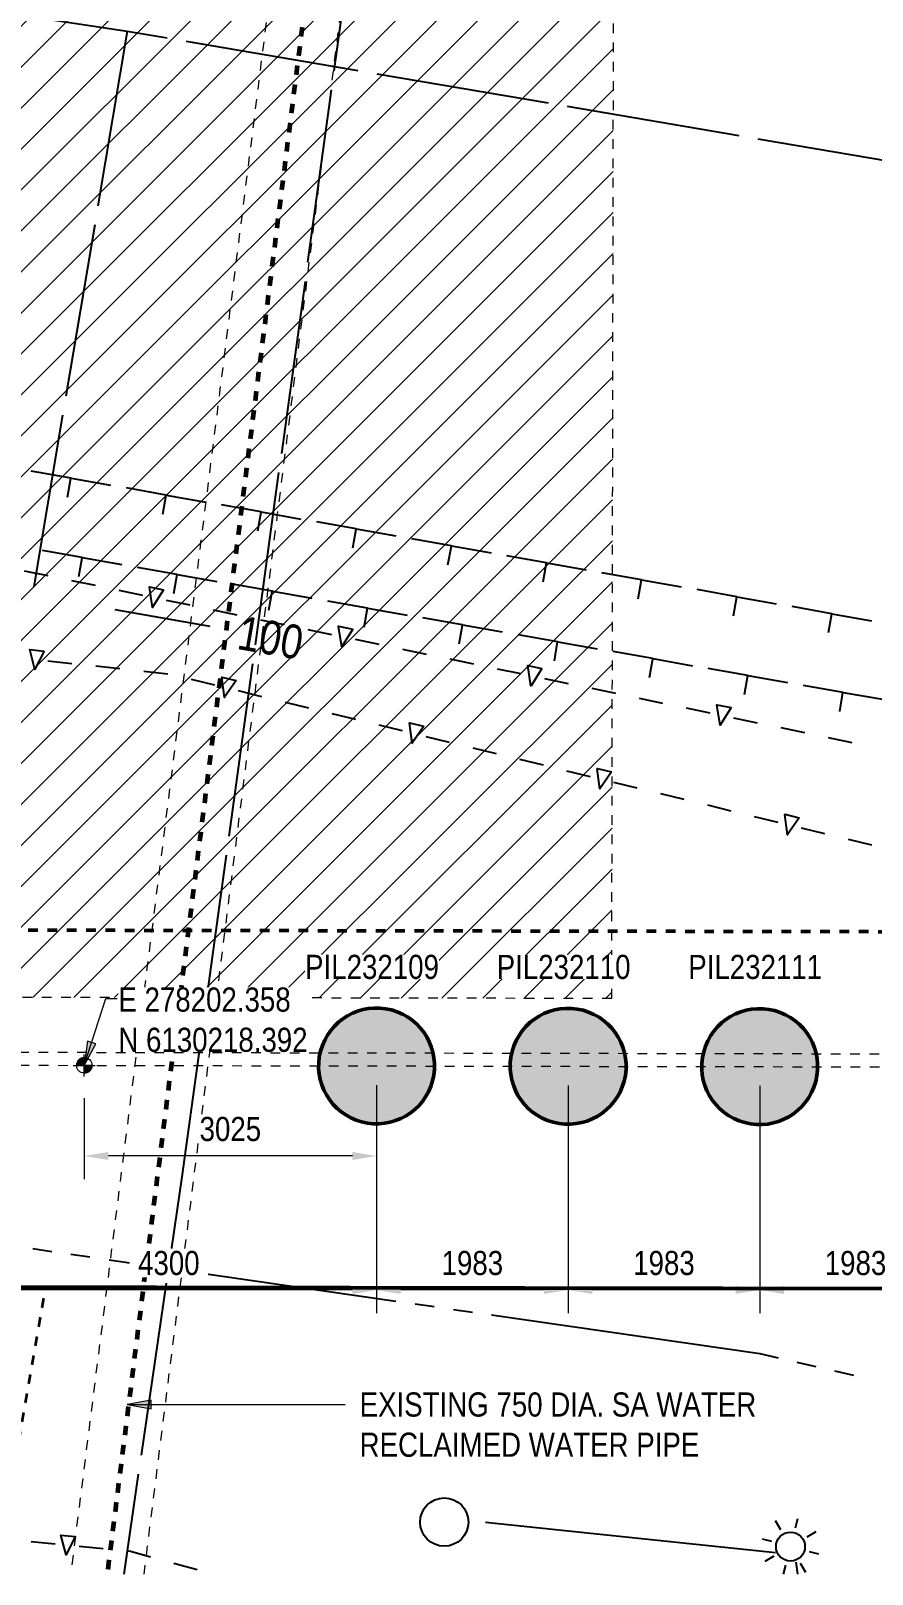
# Model space of a CAD drawing. Header units: metres. Extents: x -1160 to -1077, y 3 to 562.
# Drawn here: x -1126.09 to -1117.39, y 503.24 to 519.22 of the extents above; entities that cross this region are included whole.
import ezdxf

# ---------------------------------------------------------------- set-up
doc = ezdxf.new("R2010")
doc.units = ezdxf.units.M
for name, pattern in [('Center', [0.03175, 0.00635, -0.004763, 0.015875, -0.004763]), ('ControlLine', [0.02, 0.0125, -0.0025, 0.0025, -0.0025]), ('JacobsDash', [0.0045, 0.003, -0.0015]), ('JacobsGridLine', [0.0145, 0.01, -0.001, 0.0025, -0.001])]:
    doc.linetypes.add(name, pattern=pattern)
doc.layers.get('Defpoints').update_dxf_attribs({"color": 41})
for name, color, linetype, lineweight in [('A-ANNO-DIMS', 7, 'Continuous', 9), ('A-ANNO-NOTE', 7, 'Continuous', 9), ('A-DETL', 7, 'Continuous', 13), ('A-DETL-GENF', 7, 'Continuous', 9), ('A-GENM', 7, 'Continuous', 35), ('G-ANNO-DIMS', 7, 'Continuous', 9), ('G-ANNO-TEXT', 7, 'Continuous', 9), ('S-FNDN', 7, 'Continuous', 50), ('S-FNDN-IDEN', 7, 'Continuous', 18), ('S-GRID', 7, 'Continuous', 9)]:
    doc.layers.add(name, color=color, linetype=linetype, lineweight=lineweight)
doc.styles.add('Arial Narrow', font='ARIALN.TTF', dxfattribs={"height": 0.35})
doc.styles.add('Arial Narrow_1', font='ARIALN.TTF', dxfattribs={"height": 0.25})
doc.dimstyles.new('Dimension_Standard_O__mm_', dxfattribs={"dimscale": 0.3048, "dimtxt": 0.255858, "dimasz": 0.82021, "dimexe": 0.787402, "dimexo": 0.492126, "dimgap": 0.492126, "dimtad": 1, "dimdec": 0, "dimlfac": 1000, "dimzin": 0, "dimdsep": 46, "dimtxsty": 'Arial Narrow_1', "dimsah": 1, "dimcen": 0.09, "dimaunit": 1, "dimadec": 4, "dimazin": 0, "dimtfac": 1, "dimtdec": 4, "dimtix": 1, "dimtmove": 0, "dimatfit": 3, "dimfxl": 1, "dimtvp": 1, "dimtfill": 1, "dimtolj": 1, "dimtzin": 0, "dimlwd": 18, "dimlwe": 18, "dimarcsym": 2})

# ---------------------------------------------------------------- blocks, each defined once
blk = doc.blocks.new('T2DPAA-T2D-PWA-RW-M2D-000002_ControlLinesMinor_rvt-1-DRG-2873041 - PILE LAYOUT')
at = {"layer": 'A-ANNO-NOTE', "color": 150, "lineweight": 25, "true_color": 0x0080ff}
blk.add_line((-1125.227, 513.231), (-1124.242, 513.059), dxfattribs=at)
at = {"layer": 'A-DETL', "color": 150, "linetype": 'ControlLine', "lineweight": 35, "true_color": 0x0080ff}
blk.add_line((-1126.46, 503.24), (-1125.942, 506.212), dxfattribs=at)
at = {"layer": 'A-ANNO-NOTE', "color": 150, "lineweight": 18, "true_color": 0x0080ff, "insert": (-1123.913, 513.169), "char_height": 0.35, "width": 0.81772, "attachment_point": 1, "rotation": 350.1171, "style": 'Arial Narrow'}
blk.add_mtext('100', dxfattribs=at)
blk = doc.blocks.new('T2DPAA-T2D-PWA-SU-M2D-000003_250_dwg-40806560-DRG-2873041 - PILE LAYOUT')
at = {"color": 151, "lineweight": 25, "true_color": 0xa3b9ff}
for p, q in [((-201.608, 1086.848), (-203.434, 1086.677)), ((-203.633, 1086.659), (-205.425, 1086.491)), ((-205.624, 1086.473), (-207.417, 1086.305)), ((-201.552, 1086.231), (-201.389, 1084.438)), ((-201.371, 1084.239), (-201.208, 1082.446)), ((-201.19, 1082.247), (-201.028, 1080.454)), ((-201.01, 1080.255), (-200.847, 1078.462))]:
    blk.add_line(p, q, dxfattribs=at)
at = {"color": 41, "lineweight": 25, "true_color": 0xffd0a3}
for p, q in [((-206.231, 1086.222), (-206.266, 1086.638)), ((-206.997, 1085.9), (-207.032, 1086.315)), ((-206.148, 1085.226), (-206.182, 1085.641)), ((-206.913, 1084.904), (-206.948, 1085.319)), ((-206.065, 1084.229), (-206.099, 1084.645)), ((-206.829, 1083.907), (-206.864, 1084.323)), ((-205.981, 1083.233), (-206.016, 1083.648)), ((-206.744, 1082.911), (-206.78, 1083.326)), ((-205.898, 1082.236), (-205.933, 1082.652)), ((-206.66, 1081.915), (-206.695, 1082.33)), ((-205.815, 1081.24), (-205.85, 1081.655)), ((-206.576, 1080.918), (-206.611, 1081.333)), ((-205.732, 1080.244), (-205.767, 1080.659)), ((-206.492, 1079.922), (-206.527, 1080.337)), ((-205.649, 1079.247), (-205.683, 1079.662)), ((-206.408, 1078.925), (-206.443, 1079.341)), ((-205.566, 1078.251), (-205.6, 1078.666)), ((-206.324, 1077.929), (-206.359, 1078.344))]:
    blk.add_line(p, q, dxfattribs=at)
at = {"color": 21, "lineweight": 25, "true_color": 0xdea3a3}
for p, q in [((-207.271, 1086.191), (-207.285, 1086.44)), ((-208.087, 1085.719), (-208.125, 1085.966)), ((-207.243, 1085.692), (-207.257, 1085.941)), ((-208.011, 1085.225), (-208.049, 1085.472)), ((-207.216, 1085.192), (-207.23, 1085.442)), ((-207.935, 1084.731), (-207.973, 1084.978)), ((-207.188, 1084.693), (-207.202, 1084.943)), ((-207.923, 1084.231), (-207.928, 1084.481)), ((-207.161, 1084.194), (-207.175, 1084.444)), ((-207.912, 1083.731), (-207.917, 1083.981)), ((-207.133, 1083.695), (-207.147, 1083.944)), ((-216.944, 1083.545), (-216.985, 1083.792)), ((-207.902, 1083.231), (-207.907, 1083.481)), ((-207.106, 1083.195), (-207.119, 1083.445)), ((-216.864, 1083.052), (-216.904, 1083.298)), ((-207.892, 1082.732), (-207.897, 1082.981)), ((-207.078, 1082.696), (-207.092, 1082.946)), ((-207.881, 1082.232), (-207.886, 1082.482)), ((-207.051, 1082.197), (-207.064, 1082.447)), ((-216.825, 1082.056), (-216.822, 1082.306)), ((-207.871, 1081.732), (-207.876, 1081.982)), ((-207.023, 1081.698), (-207.037, 1081.947)), ((-207.861, 1081.232), (-207.866, 1081.482)), ((-206.995, 1081.198), (-207.009, 1081.448)), ((-207.85, 1080.732), (-207.856, 1080.982)), ((-206.968, 1080.699), (-206.982, 1080.949)), ((-207.84, 1080.232), (-207.845, 1080.482)), ((-206.94, 1080.2), (-206.954, 1080.45)), ((-207.83, 1079.732), (-207.835, 1079.982)), ((-206.913, 1079.701), (-206.927, 1079.95)), ((-207.819, 1079.232), (-207.825, 1079.482)), ((-206.885, 1079.202), (-206.899, 1079.451)), ((-207.809, 1078.732), (-207.814, 1078.982)), ((-206.858, 1078.702), (-206.872, 1078.952)), ((-207.799, 1078.232), (-207.804, 1078.482)), ((-206.83, 1078.203), (-206.844, 1078.453)), ((-207.788, 1077.733), (-207.794, 1077.983)), ((-206.803, 1077.704), (-206.816, 1077.953)), ((-207.778, 1077.233), (-207.783, 1077.483)), ((-215.155, 1076.088), (-215.271, 1076.037))]:
    blk.add_line(p, q, dxfattribs=at)
at = {"color": 7, "lineweight": 25, "true_color": 0xffd0f3}
for p, q in [((-201.456, 1084.672), (-199.67, 1084.893)), ((-203.441, 1084.426), (-201.654, 1084.647)), ((-205.426, 1084.18), (-203.639, 1084.401)), ((-207.41, 1083.934), (-205.624, 1084.156)), ((-209.395, 1083.688), (-207.609, 1083.91)), ((-211.38, 1083.443), (-209.594, 1083.664)), ((-215.823, 1082.919), (-214.035, 1083.124)), ((-217.062, 1082.776), (-216.022, 1082.896))]:
    blk.add_line(p, q, dxfattribs=at)
at = {"color": 9, "lineweight": 25, "true_color": 0xd0d0a3}
for p, q in [((-214.046, 1084.556), (-214.023, 1084.358)), ((-214, 1084.159), (-213.977, 1083.961)), ((-213.954, 1083.762), (-213.605, 1080.782)), ((-213.582, 1080.583), (-213.559, 1080.385)), ((-213.536, 1080.186), (-213.513, 1079.988)), ((-213.151, 1076.608), (-213.145, 1076.408)), ((-213.138, 1076.208), (-213.132, 1076.008))]:
    blk.add_line(p, q, dxfattribs=at)
at = {"color": 21, "lineweight": 25, "true_color": 0xeca3a3}
for p, q in [((-215.58, 1079.3), (-215.112, 1076.315)), ((-215.155, 1076.323), (-215.231, 1076.4)), ((-215.013, 1076.382), (-215.013, 1076.482)), ((-214.872, 1076.323), (-214.795, 1076.4)), ((-215.213, 1076.182), (-215.309, 1076.182)), ((-214.813, 1076.182), (-214.713, 1076.182)), ((-215.155, 1076.041), (-215.231, 1075.964)), ((-215.013, 1075.982), (-215.013, 1075.882)), ((-214.872, 1076.041), (-214.795, 1075.964))]:
    blk.add_line(p, q, dxfattribs=at)
at = {"color": 151, "lineweight": 25, "true_color": 0xa3b9ff, "flags": 128}
blk.add_lwpolyline([(-201.75, 1088.221), (-201.737, 1088.022), (-201.608, 1086.848), (-201.57, 1086.43)], dxfattribs=at)
at = {"color": 21, "lineweight": 25, "true_color": 0xdea3a3, "flags": 128}
for points in [[(-208.034, 1086.031), (-208.241, 1086.075), (-208.243, 1086.075), (-208.058, 1086.179), (-208.057, 1086.179)], [(-207.105, 1084.998), (-207.307, 1085.062), (-207.309, 1085.062), (-207.115, 1085.148), (-207.113, 1085.148)], [(-207.819, 1084.033), (-208.018, 1084.104), (-208.02, 1084.104), (-207.823, 1084.183), (-207.822, 1084.183)], [(-216.814, 1083.364), (-217.021, 1083.406), (-217.023, 1083.406), (-216.839, 1083.512), (-216.838, 1083.512)], [(-206.995, 1083.001), (-207.197, 1083.065), (-207.199, 1083.065), (-207.005, 1083.151), (-207.003, 1083.151)], [(-207.777, 1082.034), (-207.977, 1082.105), (-207.979, 1082.105), (-207.782, 1082.184), (-207.78, 1082.184)], [(-206.885, 1081.004), (-207.087, 1081.068), (-207.088, 1081.068), (-206.894, 1081.154), (-206.893, 1081.154)], [(-207.736, 1080.034), (-207.936, 1080.105), (-207.937, 1080.105), (-207.741, 1080.184), (-207.739, 1080.184)], [(-206.774, 1079.007), (-206.977, 1079.071), (-206.978, 1079.071), (-206.784, 1079.157), (-206.783, 1079.157)], [(-207.695, 1078.035), (-207.895, 1078.105), (-207.896, 1078.105), (-207.699, 1078.185), (-207.698, 1078.185)]]:
    blk.add_lwpolyline(points, close=True, dxfattribs=at)
at = {"color": 41, "lineweight": 25, "true_color": 0xffd0a3, "flags": 128}
for points in [[(-206.43, 1086.206), (-206.233, 1086.222), (-206.231, 1086.222), (-206.196, 1085.807)], [(-207.196, 1085.883), (-206.999, 1085.9), (-206.997, 1085.9), (-206.962, 1085.485)], [(-206.347, 1085.209), (-206.149, 1085.226), (-206.148, 1085.226), (-206.113, 1084.811)], [(-207.112, 1084.887), (-206.914, 1084.904), (-206.913, 1084.904), (-206.878, 1084.489)], [(-206.264, 1084.213), (-206.066, 1084.229), (-206.065, 1084.229), (-206.03, 1083.814)], [(-207.028, 1083.891), (-206.83, 1083.907), (-206.829, 1083.907), (-206.794, 1083.492)], [(-206.181, 1083.216), (-205.983, 1083.233), (-205.981, 1083.233), (-205.947, 1082.818)], [(-206.944, 1082.894), (-206.746, 1082.911), (-206.744, 1082.911), (-206.709, 1082.496)], [(-206.098, 1082.22), (-205.9, 1082.236), (-205.898, 1082.236), (-205.864, 1081.821)], [(-206.86, 1081.898), (-206.662, 1081.914), (-206.66, 1081.915), (-206.625, 1081.499)], [(-206.014, 1081.223), (-205.817, 1081.24), (-205.815, 1081.24), (-205.78, 1080.825)], [(-206.775, 1080.901), (-206.578, 1080.918), (-206.576, 1080.918), (-206.541, 1080.503)], [(-205.931, 1080.227), (-205.734, 1080.243), (-205.732, 1080.244), (-205.697, 1079.828)], [(-206.691, 1079.905), (-206.493, 1079.922), (-206.492, 1079.922), (-206.457, 1079.507)], [(-205.848, 1079.23), (-205.65, 1079.247), (-205.649, 1079.247), (-205.614, 1078.832)], [(-206.607, 1078.909), (-206.409, 1078.925), (-206.408, 1078.925), (-206.373, 1078.51)], [(-205.765, 1078.234), (-205.567, 1078.25), (-205.566, 1078.251), (-205.531, 1077.835)], [(-206.523, 1077.912), (-206.325, 1077.929), (-206.324, 1077.929), (-206.288, 1077.514)]]:
    blk.add_lwpolyline(points, dxfattribs=at)
at = {"color": 7, "lineweight": 25, "true_color": 0xffd0f3, "flags": 128}
blk.add_lwpolyline([(-213.836, 1083.147), (-212.93, 1083.251), (-211.579, 1083.418)], dxfattribs=at)
at = {"color": 21, "lineweight": 25, "true_color": 0xdea3a3, "flags": 128}
blk.add_lwpolyline([(-216.82, 1082.556), (-216.818, 1082.77), (-216.823, 1082.805)], dxfattribs=at)
at = {"color": 9, "lineweight": 25, "true_color": 0xd0d0a3, "flags": 128}
blk.add_lwpolyline([(-213.489, 1079.789), (-213.164, 1077.001), (-213.157, 1076.808)], dxfattribs=at)
at = {"color": 21, "lineweight": 25, "true_color": 0xeca3a3}
for centre, radius in [((-215.689, 1079.711), 0.25), ((-215.014, 1076.182), 0.15)]:
    blk.add_circle(centre, radius, dxfattribs=at)
blk = doc.blocks.new('T2DPAA-T2D-PWA-SU-M2D-000001_ExistingUtilities_rvt-1-DRG-2873041 - PILE LAYOUT')
at = {"color": 254, "lineweight": 25, "true_color": 0xd0d0d0, "rotation": 75.11694444444437}
blk.add_blockref('T2DPAA-T2D-PWA-SU-M2D-000003_250_dwg-40806560-DRG-2873041 - PILE LAYOUT', (-22.928, 434.912), dxfattribs=at)
blk = doc.blocks.new('Top of Pavement - RL A - Top of Pavement - RL A-68818558-DRG-2873041 - PILE LAYOUT')
at = {"layer": 'A-GENM', "color": 252, "lineweight": 50, "true_color": 0x888888}
blk.add_open_spline([(108.995, -15.767), (108.947, -15.586), (108.844, -15.193), (108.684, -14.589), (108.517, -13.955), (108.349, -13.32), (108.182, -12.686), (108.043, -12.158), (107.931, -11.735), (107.847, -11.418), (107.764, -11.101), (107.652, -10.678), (107.513, -10.149), (107.345, -9.515), (107.178, -8.881), (107.011, -8.247), (106.843, -7.612), (106.704, -7.084), (106.592, -6.661), (106.508, -6.344), (106.425, -6.027), (106.341, -5.71), (106.257, -5.392), (106.146, -4.97), (106.006, -4.441), (105.839, -3.807), (105.672, -3.173), (105.504, -2.538), (105.365, -2.01), (105.253, -1.587), (105.169, -1.27), (105.086, -0.953), (104.974, -0.53), (104.835, -0.001), (104.667, 0.633), (104.5, 1.267), (104.333, 1.901), (104.165, 2.535), (103.998, 3.169), (103.831, 3.803), (103.663, 4.437), (103.496, 5.072), (103.329, 5.706), (103.189, 6.234), (103.078, 6.657), (102.994, 6.974), (102.91, 7.291), (102.799, 7.714), (102.659, 8.242), (102.492, 8.876), (102.325, 9.51), (102.157, 10.145), (102.018, 10.673), (101.906, 11.096), (101.823, 11.413), (101.739, 11.73), (101.655, 12.047), (101.572, 12.364), (101.488, 12.681), (101.404, 12.998), (101.293, 13.421), (101.153, 13.949), (100.986, 14.584), (100.819, 15.218), (100.651, 15.852), (100.484, 16.486), (100.345, 17.014), (100.233, 17.437), (100.122, 17.86), (99.982, 18.388), (99.815, 19.023), (99.592, 19.868), (99.369, 20.714), (99.145, 21.559), (98.978, 22.193), (98.811, 22.827), (98.588, 23.673), (98.365, 24.518), (98.141, 25.364), (97.974, 25.998), (97.835, 26.527), (97.723, 26.949), (97.639, 27.266), (97.556, 27.583), (97.444, 28.006), (97.305, 28.535), (97.137, 29.169), (96.97, 29.803), (96.803, 30.437), (96.663, 30.965), (96.552, 31.388), (96.468, 31.705), (96.384, 32.022), (96.301, 32.339), (96.217, 32.656), (96.133, 32.974), (96.05, 33.291), (95.938, 33.713), (95.799, 34.242), (95.632, 34.876), (95.464, 35.51), (95.297, 36.144), (95.157, 36.673), (95.046, 37.095), (94.962, 37.412), (94.879, 37.729), (94.767, 38.152), (94.628, 38.68), (94.46, 39.315), (94.321, 39.843), (94.209, 40.266), (94.098, 40.688), (94.011, 41.017), (93.952, 41.24), (93.949, 41.252)], degree=3, knots=[-0.7357191, -0.7357191, -0.7357191, -0.7357191, -0.7318182, -0.7272727, -0.7227273, -0.7181818, -0.7136364, -0.7090909, -0.7068182, -0.7045455, -0.7022727, -0.7, -0.6954545, -0.6909091, -0.6863636, -0.6818182, -0.6772727, -0.6727273, -0.6704545, -0.6681818, -0.6659091, -0.6636364, -0.6613636, -0.6590909, -0.6545455, -0.65, -0.6454545, -0.6409091, -0.6363636, -0.6340909, -0.6318182, -0.6295455, -0.6272727, -0.6227273, -0.6181818, -0.6136364, -0.6090909, -0.6045455, -0.6, -0.5954545, -0.5909091, -0.5863636, -0.5818182, -0.5772727, -0.575, -0.5727273, -0.5704545, -0.5681818, -0.5636364, -0.5590909, -0.5545455, -0.55, -0.5454545, -0.5431818, -0.5409091, -0.5386364, -0.5363636, -0.5340909, -0.5318182, -0.5295455, -0.5272727, -0.5227273, -0.5181818, -0.5136364, -0.5090909, -0.5045455, -0.5, -0.4977273, -0.4954545, -0.4909091, -0.4863636, -0.4818182, -0.4727273, -0.4681818, -0.4636364, -0.4590909, -0.4545455, -0.4454545, -0.4409091, -0.4363636, -0.4318182, -0.4295455, -0.4272727, -0.425, -0.4227273, -0.4181818, -0.4136364, -0.4090909, -0.4045455, -0.4, -0.3977273, -0.3954545, -0.3931818, -0.3909091, -0.3886364, -0.3863636, -0.3840909, -0.3818182, -0.3772727, -0.3727273, -0.3681818, -0.3636364, -0.3590909, -0.3568182, -0.3545455, -0.3522727, -0.35, -0.3454545, -0.3409091, -0.3363636, -0.3340909, -0.3318182, -0.3272727, -0.3270213, -0.3270213, -0.3270213, -0.3270213], dxfattribs=at)
blk = doc.blocks.new('T2DPAA-T2D-C3S-RS-M3D-100334_rvt-1-DRG-2873041 - PILE LAYOUT')
at = {"layer": 'A-DETL', "color": 111, "linetype": 'ControlLine', "lineweight": 50, "true_color": 0x9eeace}
blk.add_line((-1090.824, 509.847), (-1149.795, 509.952), dxfattribs=at)
at = {"layer": 'A-GENM', "color": 252, "lineweight": 50, "true_color": 0x888888, "rotation": 75.11694444444437}
blk.add_blockref('Top of Pavement - RL A - Top of Pavement - RL A-68818558-DRG-2873041 - PILE LAYOUT', (-1134.058, 404.862), dxfattribs=at)
blk = doc.blocks.new('01_SFO_FRP_Pile_CastInPlace_CS_BR08 - CAST-IN-PLACE PILE - 1200-8660884-DRG-2873041 - PILE LAYOUT')
at = {"layer": 'S-FNDN', "linetype": 'JacobsDash', "lineweight": 18, "true_color": 0xc0c0c0}
blk.add_hatch(color=9, dxfattribs=at).paths.add_polyline_path([(-0.169, 0.576), (-0.249, 0.546), (-0.324, 0.505), (-0.393, 0.453), (-0.453, 0.393), (-0.505, 0.324), (-0.546, 0.249), (-0.576, 0.169), (-0.594, 0.085), (-0.6, 0), (-0.594, -0.085), (-0.576, -0.169), (-0.546, -0.249), (-0.505, -0.324), (-0.453, -0.393), (-0.393, -0.453), (-0.324, -0.505), (-0.249, -0.546), (-0.169, -0.576), (-0.085, -0.594), (0.002, -0.6), (0.085, -0.594), (0.169, -0.576), (0.249, -0.546), (0.324, -0.505), (0.393, -0.453), (0.453, -0.393), (0.505, -0.324), (0.546, -0.249), (0.576, -0.169), (0.594, -0.085), (0.6, 0), (0.594, 0.085), (0.576, 0.169), (0.546, 0.249), (0.505, 0.324), (0.453, 0.393), (0.393, 0.453), (0.324, 0.505), (0.249, 0.546), (0.169, 0.576), (0.085, 0.594), (0, 0.6), (-0.085, 0.594)])
at = {"layer": 'S-FNDN'}
for start, end in [(90, 270), (270, 90)]:
    blk.add_arc((0, 0), 0.6, start, end, dxfattribs=at)
blk = doc.blocks.new('01_SFO_FRP_Pile_CastInPlace_CS_BR08 - CAST-IN-PLACE PILE - 1200-8661059-DRG-2873041 - PILE LAYOUT')
at = {"layer": 'S-FNDN', "linetype": 'JacobsDash', "lineweight": 18, "true_color": 0xc0c0c0}
blk.add_hatch(color=9, dxfattribs=at).paths.add_polyline_path([(-0.169, 0.576), (-0.249, 0.546), (-0.324, 0.505), (-0.393, 0.453), (-0.453, 0.393), (-0.505, 0.324), (-0.546, 0.249), (-0.576, 0.169), (-0.594, 0.085), (-0.6, 0), (-0.594, -0.085), (-0.576, -0.169), (-0.546, -0.249), (-0.505, -0.324), (-0.453, -0.393), (-0.393, -0.453), (-0.324, -0.505), (-0.249, -0.546), (-0.169, -0.576), (-0.085, -0.594), (0, -0.6), (0.085, -0.594), (0.169, -0.576), (0.249, -0.546), (0.324, -0.505), (0.393, -0.453), (0.453, -0.393), (0.505, -0.324), (0.546, -0.249), (0.576, -0.169), (0.594, -0.085), (0.6, 0), (0.594, 0.085), (0.576, 0.169), (0.546, 0.249), (0.505, 0.324), (0.453, 0.393), (0.393, 0.453), (0.324, 0.505), (0.249, 0.546), (0.169, 0.576), (0.085, 0.594), (0, 0.6), (-0.085, 0.594)])
at = {"layer": 'S-FNDN'}
for start, end in [(90, 270), (270, 90)]:
    blk.add_arc((0, 0), 0.6, start, end, dxfattribs=at)
blk = doc.blocks.new('01_SFO_FRP_Pile_CastInPlace_CS_BR08 - CAST-IN-PLACE PILE - 1200-8661047-DRG-2873041 - PILE LAYOUT')
at = {"layer": 'S-FNDN', "linetype": 'JacobsDash', "lineweight": 18, "true_color": 0xc0c0c0}
blk.add_hatch(color=9, dxfattribs=at).paths.add_polyline_path([(-0.169, 0.576), (-0.249, 0.546), (-0.324, 0.505), (-0.393, 0.453), (-0.453, 0.393), (-0.505, 0.324), (-0.546, 0.249), (-0.576, 0.169), (-0.594, 0.085), (-0.6, 0), (-0.594, -0.085), (-0.576, -0.169), (-0.546, -0.249), (-0.505, -0.324), (-0.453, -0.393), (-0.393, -0.453), (-0.324, -0.505), (-0.249, -0.546), (-0.169, -0.576), (-0.085, -0.594), (0, -0.6), (0.085, -0.594), (0.169, -0.576), (0.249, -0.546), (0.324, -0.505), (0.393, -0.453), (0.453, -0.393), (0.505, -0.324), (0.546, -0.249), (0.576, -0.169), (0.594, -0.085), (0.6, 0), (0.594, 0.085), (0.576, 0.169), (0.546, 0.249), (0.505, 0.324), (0.453, 0.393), (0.393, 0.453), (0.324, 0.505), (0.249, 0.546), (0.169, 0.576), (0.085, 0.594), (0, 0.6), (-0.085, 0.594)])
at = {"layer": 'S-FNDN'}
for start, end in [(90, 270), (270, 90)]:
    blk.add_arc((0, 0), 0.6, start, end, dxfattribs=at)
blk = doc.blocks.new('01_SFO_FRP_Pile_CastInPlace_CS_BR08 - CAST-IN-PLACE PILE - 1200-8661025-DRG-2873041 - PILE LAYOUT')
at = {"layer": 'S-FNDN', "linetype": 'JacobsDash', "lineweight": 18, "true_color": 0xc0c0c0}
blk.add_hatch(color=9, dxfattribs=at).paths.add_polyline_path([(0.169, -0.576), (0.249, -0.546), (0.324, -0.505), (0.393, -0.453), (0.453, -0.393), (0.505, -0.324), (0.546, -0.249), (0.576, -0.169), (0.594, -0.085), (0.6, 0), (0.594, 0.085), (0.576, 0.169), (0.546, 0.249), (0.505, 0.324), (0.453, 0.393), (0.393, 0.453), (0.324, 0.505), (0.249, 0.546), (0.169, 0.576), (0.085, 0.594), (0, 0.6), (-0.085, 0.594), (-0.169, 0.576), (-0.249, 0.546), (-0.324, 0.505), (-0.393, 0.453), (-0.453, 0.393), (-0.505, 0.324), (-0.546, 0.249), (-0.577, 0.165), (-0.594, 0.085), (-0.6, 0), (-0.594, -0.085), (-0.576, -0.169), (-0.546, -0.249), (-0.505, -0.324), (-0.453, -0.393), (-0.393, -0.453), (-0.324, -0.505), (-0.249, -0.546), (-0.169, -0.576), (-0.085, -0.594), (0, -0.6), (0.085, -0.594)])
at = {"layer": 'S-FNDN'}
for start, end in [(90, 270), (270, 90)]:
    blk.add_arc((0, 0), 0.6, start, end, dxfattribs=at)
blk = doc.blocks.new('DIMBLOCK8-DRG-2873041 - PILE LAYOUT')
at = {"layer": 'A-ANNO-DIMS', "color": 0, "lineweight": 18, "transparency": 16777216}
for p, q in [((-1126.817, 508.312), (-1126.817, 505.943)), ((-1122.517, 508.304), (-1122.517, 505.943)), ((-1122.767, 506.183), (-1126.567, 506.183))]:
    blk.add_line(p, q, dxfattribs=at)
at = {"layer": 'A-ANNO-DIMS', "color": 0, "transparency": 16777216}
for points in [[(-1126.567, 506.225), (-1126.567, 506.142), (-1126.817, 506.183)], [(-1122.767, 506.225), (-1122.767, 506.142), (-1122.517, 506.183)]]:
    blk.add_solid(points, dxfattribs=at)
at = {"layer": 'Defpoints', "color": 0, "transparency": 16777216}
for p in [(-1126.817, 508.462), (-1122.517, 508.454), (-1126.817, 506.183)]:
    blk.add_point(p, dxfattribs=at)
at = {"layer": 'A-ANNO-DIMS', "color": 0, "lineweight": 18, "transparency": 16777216, "insert": (-1124.667, 506.461), "char_height": 0.25, "width": 0.76026, "attachment_point": 5, "style": 'Arial Narrow_1', "bg_fill": 3, "box_fill_scale": 1.1, "bg_fill_color": 256, "bg_fill_true_color": 13158600, "bg_fill_transparency": 0}
blk.add_mtext('\\A1;4300', dxfattribs=at)
blk = doc.blocks.new('DIMBLOCK9-DRG-2873041 - PILE LAYOUT')
at = {"layer": 'A-ANNO-DIMS', "color": 0, "lineweight": 18, "transparency": 16777216}
for p, q in [((-1122.517, 508.304), (-1122.517, 505.943)), ((-1120.534, 508.3), (-1120.534, 505.943)), ((-1120.784, 506.183), (-1122.267, 506.183))]:
    blk.add_line(p, q, dxfattribs=at)
at = {"layer": 'A-ANNO-DIMS', "color": 0, "transparency": 16777216}
for points in [[(-1122.267, 506.225), (-1122.267, 506.142), (-1122.517, 506.183)], [(-1120.784, 506.225), (-1120.784, 506.142), (-1120.534, 506.183)]]:
    blk.add_solid(points, dxfattribs=at)
at = {"layer": 'Defpoints', "color": 0, "transparency": 16777216}
for p in [(-1122.517, 508.454), (-1120.534, 508.45), (-1122.517, 506.183)]:
    blk.add_point(p, dxfattribs=at)
at = {"layer": 'A-ANNO-DIMS', "color": 0, "lineweight": 18, "transparency": 16777216, "insert": (-1121.525, 506.461), "char_height": 0.25, "width": 0.76026, "attachment_point": 5, "style": 'Arial Narrow_1', "bg_fill": 3, "box_fill_scale": 1.1, "bg_fill_color": 256, "bg_fill_true_color": 13158600, "bg_fill_transparency": 0}
blk.add_mtext('\\A1;1983', dxfattribs=at)
blk = doc.blocks.new('DIMBLOCK10-DRG-2873041 - PILE LAYOUT')
at = {"layer": 'A-ANNO-DIMS', "color": 0, "lineweight": 18, "transparency": 16777216}
for p, q in [((-1120.534, 508.3), (-1120.534, 505.943)), ((-1118.551, 508.296), (-1118.551, 505.943)), ((-1118.801, 506.183), (-1120.284, 506.183))]:
    blk.add_line(p, q, dxfattribs=at)
at = {"layer": 'A-ANNO-DIMS', "color": 0, "transparency": 16777216}
for points in [[(-1120.284, 506.225), (-1120.284, 506.142), (-1120.534, 506.183)], [(-1118.801, 506.225), (-1118.801, 506.142), (-1118.551, 506.183)]]:
    blk.add_solid(points, dxfattribs=at)
at = {"layer": 'Defpoints', "color": 0, "transparency": 16777216}
for p in [(-1120.534, 508.45), (-1118.551, 508.446), (-1120.534, 506.183)]:
    blk.add_point(p, dxfattribs=at)
at = {"layer": 'A-ANNO-DIMS', "color": 0, "lineweight": 18, "transparency": 16777216, "insert": (-1119.542, 506.461), "char_height": 0.25, "width": 0.76026, "attachment_point": 5, "style": 'Arial Narrow_1', "bg_fill": 3, "box_fill_scale": 1.1, "bg_fill_color": 256, "bg_fill_true_color": 13158600, "bg_fill_transparency": 0}
blk.add_mtext('\\A1;1983', dxfattribs=at)
blk = doc.blocks.new('DIMBLOCK11-DRG-2873041 - PILE LAYOUT')
at = {"layer": 'A-ANNO-DIMS', "color": 0, "lineweight": 18, "transparency": 16777216}
for p, q in [((-1118.551, 508.296), (-1118.551, 505.943)), ((-1116.568, 508.293), (-1116.568, 505.943)), ((-1116.818, 506.183), (-1118.301, 506.183))]:
    blk.add_line(p, q, dxfattribs=at)
at = {"layer": 'A-ANNO-DIMS', "color": 0, "transparency": 16777216}
for points in [[(-1118.301, 506.225), (-1118.301, 506.142), (-1118.551, 506.183)], [(-1116.818, 506.225), (-1116.818, 506.142), (-1116.568, 506.183)]]:
    blk.add_solid(points, dxfattribs=at)
at = {"layer": 'Defpoints', "color": 0, "transparency": 16777216}
for p in [(-1118.551, 508.446), (-1116.568, 508.443), (-1118.551, 506.183)]:
    blk.add_point(p, dxfattribs=at)
at = {"layer": 'A-ANNO-DIMS', "color": 0, "lineweight": 18, "transparency": 16777216, "insert": (-1117.559, 506.461), "char_height": 0.25, "width": 0.76026, "attachment_point": 5, "style": 'Arial Narrow_1', "bg_fill": 3, "box_fill_scale": 1.1, "bg_fill_color": 256, "bg_fill_true_color": 13158600, "bg_fill_transparency": 0}
blk.add_mtext('\\A1;1983', dxfattribs=at)
blk = doc.blocks.new('CS_SYMB_SETOUT POINT - 3_5mm-4715122-DRG-2873041 - PILE LAYOUT')
at = {"layer": 'A-ANNO-NOTE'}
h = blk.add_hatch(color=256, dxfattribs=at)
edge = h.paths.add_edge_path()
edge.add_line((0, 0.0008), (0, 0))
edge.add_line((0, 0), (-0.0008, 0))
edge.add_arc((0, 0), 0.0008, 90, 180, ccw=False)
h = blk.add_hatch(color=256, dxfattribs=at)
edge = h.paths.add_edge_path()
edge.add_line((0, -0.0008), (0, 0))
edge.add_line((0, 0), (0.0008, 0))
edge.add_arc((0, 0), 0.0008, 270, 360, ccw=False)
for p, q in [((-0.00114, 0), (0.00114, 0)), ((-0.0008, 0), (0, 0)), ((0, -0.00114), (0, 0.00114)), ((0, 0), (0, 0.0008)), ((0.0008, 0), (0, 0)), ((0, 0), (0, -0.0008))]:
    blk.add_line(p, q, dxfattribs=at)
blk.add_circle((0, 0), 0.0008, dxfattribs=at)
for start, end in [(90, 180), (270, 360)]:
    blk.add_arc((0, 0), 0.0008, start, end, dxfattribs=at)
blk = doc.blocks.new('DIMBLOCK26-DRG-2873041 - PILE LAYOUT')
at = {"layer": 'A-ANNO-DIMS', "color": 0, "lineweight": 18, "transparency": 16777216}
for p, q in [((-1122.517, 508.304), (-1122.517, 507.331)), ((-1125.542, 508.169), (-1125.542, 507.331)), ((-1122.767, 507.571), (-1125.292, 507.571))]:
    blk.add_line(p, q, dxfattribs=at)
at = {"layer": 'A-ANNO-DIMS', "color": 0, "transparency": 16777216}
for points in [[(-1125.292, 507.613), (-1125.292, 507.53), (-1125.542, 507.571)], [(-1122.767, 507.613), (-1122.767, 507.53), (-1122.517, 507.571)]]:
    blk.add_solid(points, dxfattribs=at)
at = {"layer": 'Defpoints', "color": 0, "transparency": 16777216}
for p in [(-1122.517, 508.454), (-1125.542, 508.319), (-1125.542, 507.571)]:
    blk.add_point(p, dxfattribs=at)
at = {"layer": 'A-ANNO-DIMS', "color": 0, "lineweight": 18, "transparency": 16777216, "insert": (-1124.03, 507.849), "char_height": 0.25, "width": 0.76026, "attachment_point": 5, "style": 'Arial Narrow_1', "bg_fill": 3, "box_fill_scale": 1.1, "bg_fill_color": 256, "bg_fill_true_color": 13158600, "bg_fill_transparency": 0}
blk.add_mtext('\\A1;3025', dxfattribs=at)

msp = doc.modelspace()

# ---------------------------------------------------------------- hatches: boundary and pattern name
at = {"layer": 'A-DETL-GENF'}
h = msp.add_hatch(dxfattribs=at)
h.set_pattern_fill('FP_1', color=256, style=0, pattern_type=2)
h.set_pattern_definition([(45, (-1373.445, -694.024), (-0.212132034, 0.212132034), [])])
h.paths.add_polyline_path([(-1145.2903, 504.6318), (-1145.2821, 509.2468), (-1120.0821, 509.202), (-1120.0617, 520.687), (-1149.7953, 520.7398), (-1149.7953, 504.6398), (-1145.7136, 504.6325)])
at = {"layer": 'G-ANNO-TEXT'}
for points in [[(-1125.5423, 508.5096), (-1125.4234, 508.7339), (-1125.5073, 508.7611)], [(-1125.0995, 504.9971), (-1124.8495, 504.953), (-1124.8495, 505.0412)]]:
    msp.add_hatch(color=256, dxfattribs=at).paths.add_polyline_path(points)

# ---------------------------------------------------------------- linework, layer by layer
at = {"layer": 'A-DETL', "color": 164, "linetype": 'JacobsDash', "lineweight": 9, "true_color": 0x002699}
for p, q in [((-1121.2357, 538.5582), (-1125.6833, 503.2401)), ((-1120.4926, 538.4566), (-1124.9273, 503.2401))]:
    msp.add_line(p, q, dxfattribs=at)
at = {"layer": 'A-DETL', "color": 164, "linetype": 'Center', "lineweight": 60, "true_color": 0x002699}
msp.add_line((-1120.8636, 538.5114), (-1125.3053, 503.2401), dxfattribs=at)
at = {"layer": 'A-DETL', "color": 143, "linetype": 'JacobsDash', "lineweight": 18, "true_color": 0x78aac8}
for q in [(-1120.0617, 520.687), (-1145.2821, 509.2468)]:
    msp.add_line((-1120.0821, 509.202), q, dxfattribs=at)
at = {"layer": 'G-ANNO-TEXT'}
for p, q in [((-1125.4234, 508.7339), (-1125.5073, 508.7611)), ((-1124.8495, 505.0412), (-1125.0995, 504.9971)), ((-1125.0995, 504.9971), (-1124.8495, 504.953)), ((-1125.0995, 504.9971), (-1122.842, 504.9971)), ((-1124.8495, 504.953), (-1124.8495, 505.0412))]:
    msp.add_line(p, q, dxfattribs=at)
at = {"layer": 'S-GRID', "linetype": 'JacobsGridLine', "lineweight": 18}
msp.add_line((-1149.8157, 508.69), (-1111.3563, 508.6182), dxfattribs=at)

# ---------------------------------------------------------------- block references
at = {"lineweight": 5}
for name in ['T2DPAA-T2D-C3S-RS-M3D-100334_rvt-1-DRG-2873041 - PILE LAYOUT', 'T2DPAA-T2D-PWA-SU-M2D-000001_ExistingUtilities_rvt-1-DRG-2873041 - PILE LAYOUT', 'T2DPAA-T2D-PWA-RW-M2D-000002_ControlLinesMinor_rvt-1-DRG-2873041 - PILE LAYOUT']:
    msp.add_blockref(name, (0, 0), dxfattribs=at)
at = {"layer": 'S-FNDN'}
for name, p, rotation in [('01_SFO_FRP_Pile_CastInPlace_CS_BR08 - CAST-IN-PLACE PILE - 1200-8661025-DRG-2873041 - PILE LAYOUT', (-1126.8167, 508.5119), 345.1169444444437), ('01_SFO_FRP_Pile_CastInPlace_CS_BR08 - CAST-IN-PLACE PILE - 1200-8661047-DRG-2873041 - PILE LAYOUT', (-1122.5169, 508.5038), 165.1169444444439), ('01_SFO_FRP_Pile_CastInPlace_CS_BR08 - CAST-IN-PLACE PILE - 1200-8661059-DRG-2873041 - PILE LAYOUT', (-1120.5339, 508.5001), 165.1169444444439), ('01_SFO_FRP_Pile_CastInPlace_CS_BR08 - CAST-IN-PLACE PILE - 1200-8660884-DRG-2873041 - PILE LAYOUT', (-1118.551, 508.4964), 165.1169444444439)]:
    msp.add_blockref(name, p, dxfattribs=dict(at, rotation=rotation))

# ---------------------------------------------------------------- next in the draw order: texts
at = {"layer": 'G-ANNO-DIMS', "lineweight": 18, "insert": (-1125.1893, 509.3162), "char_height": 0.25, "attachment_point": 1, "style": 'Arial Narrow_1', "bg_fill": 3, "box_fill_scale": 1, "bg_fill_color": 256, "bg_fill_true_color": 13158600, "bg_fill_transparency": 0}
msp.add_mtext('E 278202.358\\PN 6130218.392', dxfattribs=at)
at = {"layer": 'G-ANNO-TEXT', "char_height": 0.25, "attachment_point": 1, "style": 'Arial Narrow_1', "bg_fill": 3, "box_fill_scale": 1, "bg_fill_color": 256, "bg_fill_true_color": 13158600, "bg_fill_transparency": 0}
for s, insert in [('EXISTING 750 DIA. SA WATER ', (-1122.692, 505.1221)), ('RECLAIMED WATER PIPE', (-1122.692, 504.7054))]:
    msp.add_mtext(s, dxfattribs=dict(at, insert=insert))
at = {"layer": 'S-FNDN-IDEN', "lineweight": 9, "char_height": 0.25, "attachment_point": 1, "style": 'Arial Narrow_1', "bg_fill": 3, "box_fill_scale": 1, "bg_fill_color": 256, "bg_fill_true_color": 13158600, "bg_fill_transparency": 0}
for s, insert in [('PIL232109', (-1123.2565, 509.6546)), ('PIL232110', (-1121.2735, 509.6542)), ('PIL232111', (-1119.2905, 509.6543))]:
    msp.add_mtext(s, dxfattribs=dict(at, insert=insert))

# ---------------------------------------------------------------- next in the draw order: dimensions: what is measured, and where the dimension line sits
at = {"layer": 'A-ANNO-DIMS', "lineweight": 18}
dim = msp.add_linear_dim(base=(-1126.8167, 506.1833), p1=(-1122.5169, 508.4538), p2=(-1126.8167, 508.4619), dimstyle='Dimension_Standard_O__mm_', override={"dimpost": '<>', "dimfxl": 4.299768}, dxfattribs=at)
dim.commit()
dim.dimension.update_dxf_attribs({"geometry": 'DIMBLOCK8-DRG-2873041 - PILE LAYOUT', "text_midpoint": (-1124.6668, 506.4609)})

# ---------------------------------------------------------------- next in the draw order: linework, layer by layer
at = {"layer": 'G-ANNO-TEXT'}
msp.add_line((-1125.319, 509.2004), (-1125.2021, 509.2004), dxfattribs=at)

# ---------------------------------------------------------------- next in the draw order: block references
at = {"layer": 'A-ANNO-NOTE', "xscale": 100, "yscale": 100, "zscale": 100}
msp.add_blockref('CS_SYMB_SETOUT POINT - 3_5mm-4715122-DRG-2873041 - PILE LAYOUT', (-1125.5422, 508.5095), dxfattribs=at)

# ---------------------------------------------------------------- next in the draw order: dimensions: what is measured, and where the dimension line sits
at = {"layer": 'A-ANNO-DIMS', "lineweight": 18}
dim = msp.add_linear_dim(base=(-1122.5169, 506.1833), p1=(-1120.5339, 508.4501), p2=(-1122.5169, 508.4538), dimstyle='Dimension_Standard_O__mm_', override={"dimpost": '<>', "dimfxl": 1.983}, dxfattribs=at)
dim.commit()
dim.dimension.update_dxf_attribs({"geometry": 'DIMBLOCK9-DRG-2873041 - PILE LAYOUT', "text_midpoint": (-1121.5254, 506.4609)})

# ---------------------------------------------------------------- next in the draw order: dimensions: what is measured, and where the dimension line sits
dim = msp.add_linear_dim(base=(-1120.5339, 506.1833), p1=(-1118.551, 508.4464), p2=(-1120.5339, 508.4501), dimstyle='Dimension_Standard_O__mm_', override={"dimpost": '<>', "dimfxl": 1.983}, dxfattribs=at)
dim.commit()
dim.dimension.update_dxf_attribs({"geometry": 'DIMBLOCK10-DRG-2873041 - PILE LAYOUT', "text_midpoint": (-1119.5424, 506.4609)})

# ---------------------------------------------------------------- next in the draw order: dimensions: what is measured, and where the dimension line sits
dim = msp.add_linear_dim(base=(-1118.551, 506.1833), p1=(-1116.568, 508.4427), p2=(-1118.551, 508.4464), dimstyle='Dimension_Standard_O__mm_', override={"dimpost": '<>', "dimfxl": 1.983}, dxfattribs=at)
dim.commit()
dim.dimension.update_dxf_attribs({"geometry": 'DIMBLOCK11-DRG-2873041 - PILE LAYOUT', "text_midpoint": (-1117.5595, 506.4609)})

# ---------------------------------------------------------------- next in the draw order: linework, layer by layer
at = {"layer": 'S-GRID', "linetype": 'JacobsGridLine', "lineweight": 18}
msp.add_line((-1147.4114, 508.5503), (-1111.4116, 508.4831), dxfattribs=at)

# ---------------------------------------------------------------- next in the draw order: dimensions: what is measured, and where the dimension line sits
at = {"layer": 'A-ANNO-DIMS', "lineweight": 18}
dim = msp.add_linear_dim(base=(-1125.5422, 507.5712), p1=(-1122.5169, 508.4538), p2=(-1125.5422, 508.3195), dimstyle='Dimension_Standard_O__mm_', override={"dimpost": '<>', "dimfxl": 3.028235}, dxfattribs=at)
dim.commit()
dim.dimension.update_dxf_attribs({"geometry": 'DIMBLOCK26-DRG-2873041 - PILE LAYOUT', "text_midpoint": (-1124.0296, 507.8488)})

# ---------------------------------------------------------------- next in the draw order: linework, layer by layer
at = {"layer": 'G-ANNO-TEXT'}
for p, q in [((-1125.5423, 508.5096), (-1125.319, 509.2004)), ((-1125.5073, 508.7611), (-1125.5423, 508.5096)), ((-1125.5423, 508.5096), (-1125.4234, 508.7339))]:
    msp.add_line(p, q, dxfattribs=at)

doc.saveas('drawing.dxf')
